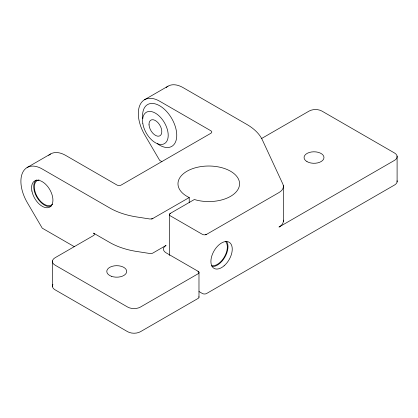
<?xml version="1.0" encoding="UTF-8"?>
<svg xmlns="http://www.w3.org/2000/svg" width="418" height="418" viewBox="0 0 418 418"><rect width="100%" height="100%" fill="white"/><g stroke="black" fill="none" stroke-linecap="round" stroke-linejoin="round"><path stroke-width="0.63" d="M166.16 87.571A30.19 17.431 60 0 1 183.152 87.655L246.777 124.392A60.385 34.861 0 0 1 262.41 140.02L282.887 184.145A15.095 8.715 0 0 1 278.978 192.562L206.633 234.331L205.28 234.78A3.02 1.745 0 0 1 202.364 234.331L170.34 215.84A3.02 1.745 0 0 1 169.562 214.157L170.34 213.379L194.365 199.511A30.796 17.781 0 0 0 239.551 184.328A30.796 17.781 0 0 0 196.021 167.613A30.796 17.781 0 0 0 189.234 197.542L189.234 202.636M169.562 214.157L170.34 213.379M27.102 167.54L50.583 153.981M144.518 99.745L168.005 86.192M261.203 138.734L309.111 111.073A9.055 5.23 0 0 1 321.917 111.073L394.503 152.983A9.055 5.23 0 0 1 394.503 160.376L278.978 227.073A15.095 8.715 0 0 0 283.341 220.15M74.341 246.698L42.249 228.165L27.306 202.636A30.19 17.431 60 0 1 22.483 172.927A30.19 17.431 60 0 1 42.249 169.003L109.688 207.939A60.385 34.861 0 0 0 136.759 216.963L149.926 219.001L152.22 218.828L189.234 197.542M151.494 219.001L152.847 218.546M205.28 234.78L206.633 234.331M161.918 161.677L159.666 160.376L144.727 134.847A30.19 17.431 60 0 1 139.899 105.137A30.19 17.431 60 0 1 159.666 101.213L210.907 130.797A3.02 1.745 0 0 1 210.907 133.258L121.241 185.028A3.02 1.745 0 0 1 116.972 185.028L65.73 155.444A30.19 17.431 60 0 0 48.744 155.36M198.095 271.308L166.071 252.817A9.055 5.23 0 0 1 166.071 245.423L152.847 253.062A3.02 1.745 0 0 1 149.926 253.512L136.759 251.474A60.385 34.861 0 0 1 109.688 242.45L93.486 233.098A3.02 1.745 0 0 1 93.486 235.564L55.061 257.749A9.055 5.23 0 0 0 55.061 265.143L127.647 307.052A9.055 5.23 0 0 0 140.453 307.052L198.095 273.774A3.02 1.745 0 0 0 198.879 272.087L198.095 271.308L198.879 272.087M198.994 291.55L202.364 293.493A3.02 1.745 0 0 0 206.633 293.493L394.503 185.028A9.055 5.23 0 0 0 397.1 180.743M397.1 156.092L397.1 181.919M283.341 185.639L283.341 221.671M198.978 272.541L198.978 297.193M169.457 214.612L169.457 255.476M52.464 260.863L52.464 286.685M225.652 241.567A14.191 8.193 -60 0 1 224.403 256.913A14.191 8.193 -60 0 1 211.733 265.67M52.611 204.156A14.191 8.193 60 0 1 37.139 196.591A14.191 8.193 60 0 1 38.999 179.881M51.053 206.241A15.095 8.715 60 0 1 36.606 196.706A15.095 8.715 60 0 1 36.491 179.912M142.784 118.675A24.155 13.946 60 0 1 158.736 105.252A24.155 13.946 60 0 1 176.741 136.122A24.155 13.946 60 0 1 157.382 143.703M198.879 296.738A3.02 1.745 0 0 1 198.095 298.426L140.453 331.704A9.055 5.23 0 0 1 127.647 331.704L55.061 289.794A9.055 5.23 0 0 1 52.914 284.371M226.64 241.442A15.095 8.715 -60 0 1 224.8 257.279A15.095 8.715 -60 0 1 211.973 266.574M149.022 124.857A9.055 5.23 60 0 0 159.044 136.137A9.055 5.23 60 0 0 158.15 122.855A9.055 5.23 60 0 0 149.022 124.857M142.789 123.237A18.115 10.46 60 0 0 163.637 144.032A18.115 10.46 60 0 0 159.786 116.58A18.115 10.46 60 0 0 142.789 123.237M31.904 191.021A15.095 8.715 60 0 0 49.679 207.135A15.095 8.715 60 0 0 45.181 183.831A15.095 8.715 60 0 0 31.904 191.021M224.095 265.811A15.095 8.715 -60 0 0 229.304 242.32A15.095 8.715 -60 0 0 211.336 257.723A15.095 8.715 -60 0 0 224.095 265.811M306.974 161.609A9.964 5.753 0 0 0 323.642 159.033A9.964 5.753 0 0 0 311.441 151.985A9.964 5.753 0 0 0 306.974 161.609M111.428 276.298A9.964 5.753 0 0 0 126.701 271.663A9.964 5.753 0 0 0 112.108 266.344A9.964 5.753 0 0 0 111.428 276.298"/></g></svg>
